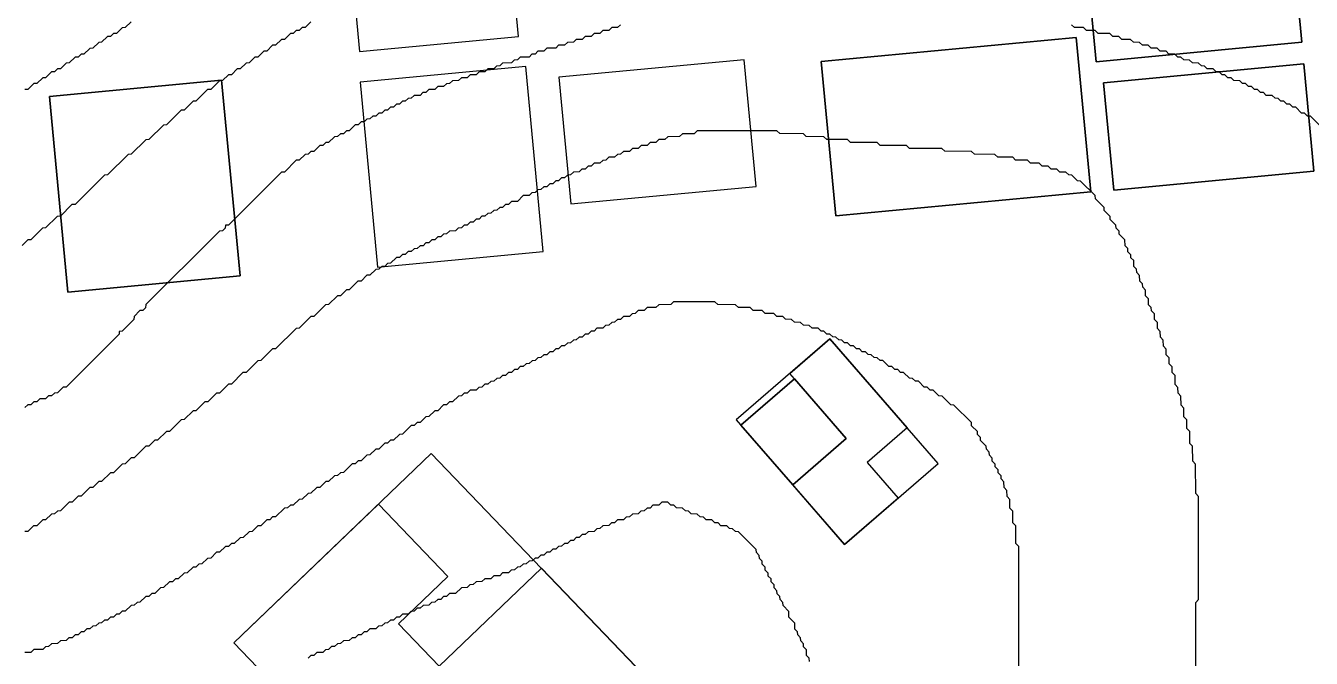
# Model space of a CAD drawing. Header units: millimetres. Extents: x 0 to 1200, y 0 to 1080.
# Drawn here: x 553.9 to 771.9, y 718.3 to 825.6 of the extents above; entities that cross this region are included whole.
import ezdxf

# ---------------------------------------------------------------- set-up
doc = ezdxf.new("R2010")
doc.units = ezdxf.units.MM
for name, color, linetype in [('BLDG_BOX_CAMPUS', 5, 'Continuous'), ('BLDG_BOX_RASTER', 1, 'Continuous'), ('BLDG_FOOTPRINT_CAMPUS', 8, 'Continuous'), ('BLDG_FOOTPRINT_RASTER', 12, 'Continuous'), ('CONTOUR_54', 40, 'Continuous'), ('CONTOUR_55', 40, 'Continuous'), ('CONTOUR_56', 30, 'Continuous'), ('CONTOUR_57', 30, 'Continuous'), ('CONTOUR_58', 22, 'Continuous'), ('CONTOUR_59', 22, 'Continuous')]:
    doc.layers.add(name, color=color, linetype=linetype)

msp = doc.modelspace()

# ---------------------------------------------------------------- linework, layer by layer
at = {"layer": 'BLDG_BOX_CAMPUS'}
for points in [[(708.6, 751.36, 116.24), (690.24, 772.5, 116.01), (674.38, 758.73, 116.81), (692.75, 737.59, 117.15), (708.6, 751.36, 116.24)], [(675.17, 757.82, 116.85), (683.96, 747.7, 117.13), (693.02, 755.57, 116.54), (684.23, 765.69, 116.35), (675.17, 757.82, 116.85)], [(589.14, 720.92, 117.32), (642.58, 665.22, 121.61), (676.06, 697.34, 118.92), (622.63, 753.04, 116.36), (589.14, 720.92, 117.32)]]:
    msp.add_polyline3d(points, close=True, dxfattribs=at)
at = {"layer": 'BLDG_BOX_RASTER'}
for points in [[(607.57, 851.92, 107.57), (610.48, 821.23, 110.81), (637.47, 823.78, 111.6), (634.57, 854.47, 108.34), (607.57, 851.92, 107.57)], [(735.4, 819.48, 112.34), (770.27, 822.78, 110.85), (768.2, 844.75, 108.74), (733.32, 841.45, 110.3), (735.4, 819.48, 112.34)], [(688.79, 819.52, 112.81), (691.26, 793.34, 114.73), (734.5, 797.43, 113.99), (732.02, 823.61, 112.11), (688.79, 819.52, 112.81)], [(646.31, 795.36, 114.31), (677.75, 798.33, 114.54), (675.72, 819.83, 112.8), (644.28, 816.85, 112.46), (646.31, 795.36, 114.31)], [(610.59, 816.02, 111.31), (613.56, 784.63, 113.97), (641.65, 787.28, 114.73), (638.68, 818.68, 112.13), (610.59, 816.02, 111.31)], [(770.62, 819.12, 111.17), (736.67, 815.91, 112.55), (738.39, 797.71, 113.71), (772.34, 800.92, 112.18), (770.62, 819.12, 111.17)], [(561.04, 780.38, 111.06), (590.22, 783.15, 112.72), (587.08, 816.35, 109.99), (557.9, 813.59, 108.31), (561.04, 780.38, 111.06)]]:
    msp.add_polyline3d(points, close=True, dxfattribs=at)
at = {"layer": 'BLDG_FOOTPRINT_CAMPUS'}
for points in [[(683.44, 766.6, 116.33), (690.24, 772.5, 116.01), (703.35, 757.4, 116.23), (696.56, 751.5, 116.58), (701.81, 745.46, 116.58), (692.75, 737.59, 117.15), (683.96, 747.7, 117.13), (693.02, 755.57, 116.54), (684.23, 765.69, 116.35), (683.44, 766.6, 116.33)], [(675.17, 757.82, 116.85), (684.23, 765.69, 116.35), (693.02, 755.57, 116.54), (683.96, 747.7, 117.13), (675.17, 757.82, 116.85)], [(642.58, 665.22, 121.61), (667.12, 688.75, 119.79), (655.35, 701.02, 119.51), (646.98, 692.99, 120.07), (640.05, 700.21, 119.67), (657.37, 716.82, 118.71), (641.32, 733.56, 118.06), (624, 716.94, 118.6), (617.08, 724.16, 118.05), (625.45, 732.19, 117.78), (613.68, 744.46, 116.57), (589.14, 720.92, 117.32), (642.58, 665.22, 121.61)]]:
    msp.add_polyline3d(points, close=True, dxfattribs=at)
at = {"layer": 'BLDG_FOOTPRINT_RASTER'}
for points in [[(607.57, 851.92, 107.57), (610.48, 821.23, 110.81), (637.47, 823.78, 111.6), (634.57, 854.47, 108.34), (607.57, 851.92, 107.57)], [(768.2, 844.75, 108.74), (770.27, 822.78, 110.85), (735.4, 819.48, 112.34), (733.32, 841.45, 110.3), (768.2, 844.75, 108.74)], [(732.02, 823.61, 112.11), (734.5, 797.43, 113.99), (691.26, 793.34, 114.73), (688.79, 819.52, 112.81), (732.02, 823.61, 112.11)], [(644.28, 816.85, 112.46), (646.31, 795.36, 114.31), (677.75, 798.33, 114.54), (675.72, 819.83, 112.8), (644.28, 816.85, 112.46)], [(610.59, 816.02, 111.31), (613.56, 784.63, 113.97), (641.65, 787.28, 114.73), (638.68, 818.68, 112.13), (610.59, 816.02, 111.31)], [(770.62, 819.12, 111.17), (772.34, 800.92, 112.18), (738.39, 797.71, 113.71), (736.67, 815.91, 112.55), (770.62, 819.12, 111.17)], [(561.04, 780.38, 111.06), (557.9, 813.59, 108.31), (587.08, 816.35, 109.99), (590.22, 783.15, 112.72), (561.04, 780.38, 111.06)]]:
    msp.add_polyline3d(points, close=True, dxfattribs=at)
at = {"layer": 'CONTOUR_54'}
msp.add_polyline3d([(571.75, 826.27, 108), (570.75, 825.28, 108), (570.23, 825.25, 108), (569.25, 824.28, 108), (568.75, 824.27, 108), (568.25, 823.78, 108), (567.75, 823.77, 108), (566.75, 822.78, 108), (566.25, 822.77, 108), (565.25, 821.78, 108), (564.73, 821.75, 108), (563.75, 820.78, 108), (563.25, 820.77, 108), (562.75, 820.28, 108), (562.25, 820.27, 108), (561.25, 819.28, 108), (560.73, 819.25, 108), (559.75, 818.28, 108), (559.25, 818.27, 108), (558.75, 817.78, 108), (558.25, 817.77, 108), (557.25, 816.78, 108), (556.75, 816.77, 108), (555.75, 815.78, 108), (555.25, 815.77, 108), (554.25, 814.78, 108), (553.72, 814.75, 108)], dxfattribs=at)
at = {"layer": 'CONTOUR_55'}
msp.add_polyline3d([(602.25, 826.26, 110), (601.25, 825.28, 110), (600.75, 825.27, 110), (600.25, 824.78, 110), (599.75, 824.77, 110), (599.25, 824.27, 110), (598.75, 824.26, 110), (597.75, 823.28, 110), (597.25, 823.27, 110), (596.25, 822.28, 110), (595.75, 822.27, 110), (594.75, 821.28, 110), (594.25, 821.27, 110), (593.25, 820.28, 110), (592.75, 820.27, 110), (591.75, 819.28, 110), (591.25, 819.27, 110), (590.25, 818.28, 110), (589.75, 818.27, 110), (588.75, 817.28, 110), (588.25, 817.27, 110), (587.25, 816.28, 110), (586.75, 816.27, 110), (585.25, 814.78, 110), (584.73, 814.75, 110), (582.75, 812.78, 110), (582.25, 812.77, 110), (580.75, 811.28, 110), (580.23, 811.25, 110), (577.75, 808.78, 110), (577.23, 808.75, 110), (574.75, 806.28, 110), (574.23, 806.25, 110), (571.75, 803.78, 110), (571.23, 803.75, 110), (567.75, 800.28, 110), (567.22, 800.25, 110), (562.25, 795.29, 110), (561.72, 795.25, 110), (559.75, 793.29, 110), (559.22, 793.25, 110), (557.25, 791.29, 110), (556.72, 791.25, 110), (554.75, 789.3, 110), (554.25, 789.28, 110), (553.25, 788.3, 110)], dxfattribs=at)
at = {"layer": 'CONTOUR_56'}
for points in [[(654.75, 825.76, 112), (654.25, 825.28, 112), (653.25, 825.27, 112), (652.75, 824.78, 112), (651.75, 824.77, 112), (651.25, 824.28, 112), (650.25, 824.27, 112), (649.75, 823.78, 112), (648.75, 823.77, 112), (648.25, 823.28, 112), (647.25, 823.27, 112), (646.75, 822.78, 112), (645.75, 822.77, 112), (645.25, 822.28, 112), (644.25, 822.27, 112), (643.75, 821.78, 112), (642.25, 821.77, 112), (641.75, 821.28, 112), (640.75, 821.27, 112), (640.25, 820.78, 112), (639.72, 820.75, 112), (639.25, 820.28, 112), (637.75, 820.27, 112), (637.25, 819.78, 112), (636.72, 819.75, 112), (636.25, 819.28, 112), (634.75, 819.27, 112), (634.25, 818.78, 112), (633.72, 818.75, 112), (633.25, 818.28, 112), (632.25, 818.27, 112), (631.75, 817.78, 112), (630.75, 817.77, 112), (630.25, 817.28, 112), (629.25, 817.27, 112), (628.75, 816.78, 112), (627.75, 816.77, 112), (627.25, 816.28, 112), (626.25, 816.27, 112), (625.75, 815.78, 112), (625.22, 815.75, 112), (624.75, 815.28, 112), (623.75, 815.27, 112), (623.25, 814.78, 112), (622.25, 814.77, 112), (621.75, 814.28, 112), (621.22, 814.25, 112), (620.75, 813.78, 112), (619.75, 813.77, 112), (619.25, 813.28, 112), (618.75, 813.27, 112), (618.25, 812.78, 112), (617.75, 812.77, 112), (617.25, 812.28, 112), (616.75, 812.27, 112), (616.25, 811.78, 112), (615.75, 811.77, 112), (615.25, 811.28, 112), (614.75, 811.27, 112), (614.25, 810.78, 112), (613.75, 810.77, 112), (613.25, 810.28, 112), (612.75, 810.27, 112), (612.25, 809.78, 112), (611.75, 809.77, 112), (611.25, 809.28, 112), (610.75, 809.27, 112), (610.25, 808.78, 112), (609.75, 808.77, 112), (608.75, 807.78, 112), (608.25, 807.77, 112), (607.75, 807.28, 112), (607.25, 807.27, 112), (606.75, 806.78, 112), (606.25, 806.77, 112), (605.25, 805.78, 112), (604.75, 805.77, 112), (604.25, 805.28, 112), (603.75, 805.27, 112), (602.75, 804.28, 112), (602.25, 804.27, 112), (601.75, 803.78, 112), (601.25, 803.77, 112), (600.25, 802.78, 112), (599.75, 802.77, 112), (597.75, 800.78, 112), (597.23, 800.75, 112), (588.25, 791.78, 112), (587.73, 791.75, 112), (587.71, 791.25, 112), (587.25, 790.79, 112), (586.75, 790.77, 112), (586.22, 790.25, 112), (574.25, 778.28, 112), (574.2, 777.75, 112), (573.75, 777.3, 112), (573.25, 777.27, 112), (572.25, 776.28, 112), (572.21, 775.75, 112), (571.21, 774.75, 112), (570.25, 773.79, 112), (569.73, 773.75, 112), (569.71, 773.25, 112), (560.75, 764.31, 112), (560.25, 764.29, 112), (559.25, 763.31, 112), (558.75, 763.29, 112), (558.25, 762.81, 112), (557.75, 762.79, 112), (557.25, 762.31, 112), (556.25, 762.28, 112), (555.75, 761.8, 112), (555.25, 761.78, 112), (554.75, 761.31, 112), (554.25, 761.29, 112), (553.75, 760.81, 112)], [(779.27, 802.75, 112), (771.77, 810.25, 112), (771.25, 810.28, 112), (770.75, 810.77, 112), (770.25, 810.78, 112), (769.25, 811.77, 112), (768.75, 811.78, 112), (768.25, 812.27, 112), (767.75, 812.28, 112), (767.25, 812.77, 112), (766.75, 812.78, 112), (766.28, 813.25, 112), (765.75, 813.28, 112), (765.25, 813.77, 112), (764.25, 813.78, 112), (763.78, 814.25, 112), (763.25, 814.28, 112), (762.75, 814.77, 112), (762.25, 814.78, 112), (761.75, 815.27, 112), (761.25, 815.28, 112), (760.75, 815.77, 112), (760.25, 815.78, 112), (759.75, 816.27, 112), (758.75, 816.28, 112), (758.28, 816.75, 112), (757.75, 816.78, 112), (757.25, 817.27, 112), (756.75, 817.28, 112), (756.25, 817.77, 112), (755.75, 817.78, 112), (755.25, 818.27, 112), (754.25, 818.28, 112), (753.78, 818.75, 112), (753.25, 818.78, 112), (752.75, 819.27, 112), (751.75, 819.28, 112), (751.25, 819.77, 112), (750.25, 819.78, 112), (749.78, 820.25, 112), (749.25, 820.28, 112), (748.75, 820.77, 112), (747.75, 820.78, 112), (747.25, 821.27, 112), (746.25, 821.28, 112), (745.75, 821.77, 112), (744.75, 821.78, 112), (744.25, 822.27, 112), (743.25, 822.28, 112), (742.75, 822.77, 112), (741.75, 822.78, 112), (741.25, 823.26, 112), (739.75, 823.28, 112), (739.25, 823.77, 112), (738.25, 823.78, 112), (737.75, 824.26, 112), (735.75, 824.28, 112), (735.25, 824.77, 112), (733.75, 824.78, 112), (733.25, 825.27, 112), (731.75, 825.28, 112), (731.25, 825.76, 112)]]:
    msp.add_polyline3d(points, dxfattribs=at)
at = {"layer": 'CONTOUR_57'}
msp.add_polyline3d([(752.32, 696.75, 114), (752.29, 727.25, 114), (752.3, 727.75, 114), (752.77, 728.25, 114), (752.77, 745.75, 114), (752.3, 746.25, 114), (752.27, 751.25, 114), (751.8, 751.75, 114), (751.77, 754.25, 114), (751.3, 754.75, 114), (751.27, 756.75, 114), (750.8, 757.25, 114), (750.77, 758.75, 114), (750.3, 759.25, 114), (750.28, 760.75, 114), (749.8, 761.25, 114), (749.78, 762.75, 114), (749.3, 763.25, 114), (749.28, 764.25, 114), (748.8, 764.75, 114), (748.78, 766.25, 114), (748.3, 766.75, 114), (748.28, 767.75, 114), (747.8, 768.25, 114), (747.78, 769.25, 114), (747.3, 769.75, 114), (747.28, 770.75, 114), (746.8, 771.25, 114), (746.78, 772.25, 114), (746.3, 772.75, 114), (746.28, 773.75, 114), (745.8, 774.25, 114), (745.78, 775.25, 114), (745.3, 775.75, 114), (745.28, 776.75, 114), (744.8, 777.25, 114), (744.75, 777.8, 114), (744.3, 778.25, 114), (744.28, 779.25, 114), (743.8, 779.75, 114), (743.78, 780.75, 114), (743.3, 781.25, 114), (743.25, 781.8, 114), (742.8, 782.25, 114), (742.78, 783.25, 114), (742.3, 783.75, 114), (742.25, 784.3, 114), (741.8, 784.75, 114), (741.77, 785.75, 114), (741.29, 786.25, 114), (741.28, 786.75, 114), (740.79, 787.25, 114), (740.75, 787.8, 114), (740.3, 788.25, 114), (740.27, 789.25, 114), (739.29, 790.25, 114), (739.28, 790.75, 114), (738.79, 791.25, 114), (738.77, 791.75, 114), (737.79, 792.75, 114), (737.77, 793.25, 114), (736.79, 794.25, 114), (736.75, 794.78, 114), (735.29, 796.25, 114), (735.25, 796.78, 114), (732.77, 799.25, 114), (732.25, 799.28, 114), (731.27, 800.25, 114), (730.75, 800.28, 114), (730.25, 800.77, 114), (729.25, 800.78, 114), (728.75, 801.27, 114), (727.75, 801.28, 114), (727.25, 801.77, 114), (726.25, 801.78, 114), (725.75, 802.27, 114), (724.25, 802.28, 114), (723.75, 802.77, 114), (721.75, 802.79, 114), (721.25, 803.27, 114), (718.75, 803.29, 114), (718.25, 803.77, 114), (714.75, 803.79, 114), (714.25, 804.27, 114), (709.75, 804.29, 114), (709.25, 804.77, 114), (703.75, 804.79, 114), (703.25, 805.27, 114), (698.75, 805.29, 114), (698.25, 805.77, 114), (693.75, 805.79, 114), (693.25, 806.27, 114), (689.75, 806.29, 114), (689.25, 806.77, 114), (686.25, 806.79, 114), (685.75, 807.27, 114), (681.75, 807.29, 114), (681.25, 807.77, 114), (667.75, 807.76, 114), (667.25, 807.28, 114), (665.25, 807.27, 114), (664.75, 806.78, 114), (662.75, 806.76, 114), (662.25, 806.28, 114), (661.25, 806.27, 114), (660.75, 805.78, 114), (659.75, 805.77, 114), (659.25, 805.28, 114), (658.25, 805.27, 114), (657.75, 804.78, 114), (656.75, 804.77, 114), (656.25, 804.28, 114), (655.25, 804.27, 114), (654.75, 803.78, 114), (654.22, 803.75, 114), (653.75, 803.28, 114), (652.75, 803.27, 114), (652.25, 802.78, 114), (651.72, 802.75, 114), (651.25, 802.28, 114), (650.25, 802.27, 114), (649.75, 801.78, 114), (649.25, 801.77, 114), (648.75, 801.28, 114), (648.21, 801.25, 114), (647.75, 800.79, 114), (646.75, 800.77, 114), (646.25, 800.28, 114), (645.75, 800.27, 114), (645.25, 799.78, 114), (644.75, 799.77, 114), (644.25, 799.28, 114), (643.75, 799.27, 114), (643.25, 798.78, 114), (642.75, 798.77, 114), (642.25, 798.28, 114), (641.75, 798.27, 114), (641.25, 797.79, 114), (640.75, 797.77, 114), (640.25, 797.29, 114), (639.71, 797.25, 114), (639.25, 796.79, 114), (638.25, 796.77, 114), (637.25, 795.79, 114), (636.25, 795.77, 114), (635.75, 795.28, 114), (635.25, 795.27, 114), (634.75, 794.78, 114), (634.25, 794.77, 114), (633.75, 794.29, 114), (633.25, 794.27, 114), (632.75, 793.79, 114), (632.25, 793.77, 114), (631.75, 793.29, 114), (631.25, 793.27, 114), (630.75, 792.79, 114), (630.25, 792.77, 114), (629.75, 792.29, 114), (629.25, 792.27, 114), (628.75, 791.79, 114), (628.25, 791.77, 114), (627.75, 791.29, 114), (627.21, 791.25, 114), (626.75, 790.79, 114), (625.75, 790.77, 114), (625.25, 790.28, 114), (624.72, 790.25, 114), (624.25, 789.78, 114), (623.75, 789.77, 114), (623.25, 789.28, 114), (622.75, 789.27, 114), (622.25, 788.78, 114), (621.75, 788.77, 114), (621.25, 788.28, 114), (620.75, 788.27, 114), (620.25, 787.78, 114), (619.75, 787.77, 114), (619.25, 787.28, 114), (618.75, 787.27, 114), (618.25, 786.78, 114), (617.75, 786.77, 114), (617.25, 786.28, 114), (616.75, 786.27, 114), (615.75, 785.29, 114), (615.25, 785.27, 114), (614.75, 784.78, 114), (614.25, 784.77, 114), (613.75, 784.28, 114), (613.25, 784.27, 114), (612.25, 783.28, 114), (611.75, 783.27, 114), (610.75, 782.28, 114), (610.22, 782.25, 114), (608.75, 780.79, 114), (608.25, 780.77, 114), (607.25, 779.78, 114), (606.75, 779.77, 114), (605.25, 778.29, 114), (604.72, 778.25, 114), (602.75, 776.29, 114), (602.22, 776.25, 114), (600.25, 774.29, 114), (599.72, 774.25, 114), (596.25, 770.79, 114), (595.75, 770.77, 114), (593.75, 768.79, 114), (593.22, 768.75, 114), (591.25, 766.79, 114), (590.72, 766.75, 114), (588.75, 764.78, 114), (588.25, 764.77, 114), (586.75, 763.28, 114), (586.25, 763.27, 114), (584.75, 761.78, 114), (584.25, 761.77, 114), (582.75, 760.28, 114), (582.25, 760.27, 114), (580.75, 758.78, 114), (580.25, 758.77, 114), (578.25, 756.78, 114), (577.75, 756.77, 114), (576.25, 755.28, 114), (575.75, 755.27, 114), (574.75, 754.28, 114), (574.23, 754.25, 114), (572.25, 752.28, 114), (571.75, 752.27, 114), (570.75, 751.28, 114), (570.23, 751.25, 114), (568.75, 749.78, 114), (568.23, 749.75, 114), (566.75, 748.28, 114), (566.25, 748.27, 114), (565.25, 747.28, 114), (564.75, 747.27, 114), (563.25, 745.78, 114), (562.75, 745.77, 114), (561.75, 744.78, 114), (561.25, 744.77, 114), (559.75, 743.29, 114), (559.25, 743.27, 114), (558.75, 742.79, 114), (558.25, 742.77, 114), (557.25, 741.79, 114), (556.75, 741.77, 114), (555.75, 740.79, 114), (555.21, 740.75, 114), (554.25, 739.8, 114), (553.75, 739.78, 114)], dxfattribs=at)
at = {"layer": 'CONTOUR_58'}
msp.add_polyline3d([(722.29, 705.25, 116), (722.27, 737.25, 116), (721.8, 737.75, 116), (721.77, 740.75, 116), (721.29, 741.25, 116), (721.27, 743.25, 116), (720.79, 743.75, 116), (720.77, 745.25, 116), (720.29, 745.75, 116), (720.27, 746.75, 116), (719.79, 747.25, 116), (719.77, 748.25, 116), (719.29, 748.75, 116), (719.27, 749.25, 116), (718.79, 749.75, 116), (718.78, 750.25, 116), (718.29, 750.75, 116), (718.28, 751.25, 116), (717.79, 751.75, 116), (717.78, 752.25, 116), (717.29, 752.75, 116), (717.28, 753.25, 116), (716.79, 753.75, 116), (716.77, 754.25, 116), (715.8, 755.25, 116), (715.78, 755.75, 116), (715.29, 756.25, 116), (715.27, 756.75, 116), (714.29, 757.75, 116), (714.25, 758.28, 116), (711.28, 761.25, 116), (710.75, 761.3, 116), (709.29, 762.75, 116), (708.75, 762.8, 116), (707.75, 763.78, 116), (707.25, 763.8, 116), (706.75, 764.28, 116), (706.25, 764.3, 116), (705.25, 765.28, 116), (704.75, 765.3, 116), (704.25, 765.78, 116), (703.75, 765.8, 116), (702.75, 766.78, 116), (702.25, 766.8, 116), (701.75, 767.28, 116), (701.25, 767.3, 116), (700.75, 767.78, 116), (700.25, 767.8, 116), (699.25, 768.78, 116), (698.75, 768.8, 116), (698.25, 769.28, 116), (697.75, 769.3, 116), (697.25, 769.78, 116), (696.75, 769.8, 116), (696.3, 770.25, 116), (695.75, 770.3, 116), (695.25, 770.78, 116), (694.75, 770.8, 116), (694.25, 771.28, 116), (693.75, 771.3, 116), (693.25, 771.78, 116), (692.75, 771.8, 116), (692.25, 772.28, 116), (691.75, 772.3, 116), (691.25, 772.78, 116), (690.75, 772.8, 116), (690.25, 773.28, 116), (689.75, 773.29, 116), (689.25, 773.78, 116), (688.75, 773.79, 116), (688.25, 774.27, 116), (687.25, 774.3, 116), (686.75, 774.77, 116), (685.75, 774.8, 116), (685.25, 775.27, 116), (684.25, 775.3, 116), (683.75, 775.77, 116), (682.75, 775.8, 116), (682.25, 776.27, 116), (681.25, 776.29, 116), (680.75, 776.77, 116), (679.25, 776.79, 116), (678.75, 777.27, 116), (677.25, 777.29, 116), (676.75, 777.77, 116), (674.75, 777.79, 116), (674.25, 778.27, 116), (671.25, 778.29, 116), (670.75, 778.77, 116), (663.75, 778.77, 116), (663.25, 778.29, 116), (661.25, 778.27, 116), (660.75, 777.79, 116), (659.25, 777.77, 116), (658.75, 777.29, 116), (657.75, 777.27, 116), (657.25, 776.78, 116), (656.71, 776.75, 116), (656.25, 776.29, 116), (655.25, 776.27, 116), (654.75, 775.78, 116), (654.25, 775.77, 116), (653.75, 775.29, 116), (653.25, 775.27, 116), (652.75, 774.79, 116), (652.21, 774.75, 116), (651.75, 774.29, 116), (650.75, 774.27, 116), (650.25, 773.79, 116), (649.75, 773.77, 116), (649.25, 773.29, 116), (648.75, 773.27, 116), (648.25, 772.79, 116), (647.75, 772.77, 116), (647.25, 772.29, 116), (646.75, 772.27, 116), (646.25, 771.79, 116), (645.75, 771.77, 116), (645.25, 771.29, 116), (644.75, 771.27, 116), (644.25, 770.79, 116), (643.75, 770.77, 116), (643.25, 770.29, 116), (642.75, 770.27, 116), (642.25, 769.79, 116), (641.75, 769.77, 116), (641.25, 769.29, 116), (640.75, 769.27, 116), (640.25, 768.79, 116), (639.75, 768.77, 116), (639.25, 768.29, 116), (638.75, 768.27, 116), (638.25, 767.79, 116), (637.75, 767.77, 116), (637.25, 767.29, 116), (636.75, 767.27, 116), (636.25, 766.79, 116), (635.75, 766.77, 116), (635.25, 766.29, 116), (634.75, 766.27, 116), (634.25, 765.79, 116), (633.75, 765.77, 116), (633.25, 765.29, 116), (632.75, 765.27, 116), (632.25, 764.79, 116), (631.75, 764.77, 116), (631.25, 764.29, 116), (630.71, 764.25, 116), (630.25, 763.79, 116), (629.25, 763.77, 116), (628.75, 763.29, 116), (628.21, 763.25, 116), (627.75, 762.79, 116), (627.25, 762.77, 116), (626.25, 761.79, 116), (625.75, 761.77, 116), (625.25, 761.29, 116), (624.75, 761.27, 116), (623.75, 760.29, 116), (623.25, 760.27, 116), (622.25, 759.29, 116), (621.75, 759.27, 116), (620.75, 758.29, 116), (620.25, 758.27, 116), (619.75, 757.79, 116), (619.25, 757.77, 116), (617.75, 756.29, 116), (617.25, 756.27, 116), (616.25, 755.29, 116), (615.75, 755.28, 116), (615.25, 754.79, 116), (614.75, 754.77, 116), (613.75, 753.79, 116), (613.25, 753.77, 116), (612.25, 752.79, 116), (611.72, 752.75, 116), (610.75, 751.79, 116), (610.25, 751.77, 116), (609.75, 751.29, 116), (609.25, 751.27, 116), (607.75, 749.79, 116), (607.25, 749.77, 116), (606.75, 749.29, 116), (606.25, 749.27, 116), (605.25, 748.29, 116), (604.75, 748.27, 116), (603.75, 747.29, 116), (603.25, 747.27, 116), (602.25, 746.29, 116), (601.75, 746.27, 116), (600.75, 745.29, 116), (600.22, 745.25, 116), (599.25, 744.29, 116), (598.75, 744.27, 116), (598.25, 743.79, 116), (597.75, 743.77, 116), (596.25, 742.29, 116), (595.75, 742.27, 116), (595.25, 741.79, 116), (594.75, 741.77, 116), (593.75, 740.79, 116), (593.25, 740.77, 116), (592.25, 739.79, 116), (591.75, 739.77, 116), (590.75, 738.79, 116), (590.22, 738.75, 116), (589.25, 737.79, 116), (588.75, 737.77, 116), (588.25, 737.28, 116), (587.75, 737.27, 116), (586.75, 736.29, 116), (586.25, 736.27, 116), (585.25, 735.29, 116), (584.72, 735.25, 116), (583.75, 734.29, 116), (583.25, 734.27, 116), (582.75, 733.78, 116), (582.25, 733.77, 116), (581.25, 732.79, 116), (580.72, 732.75, 116), (579.75, 731.79, 116), (579.25, 731.77, 116), (578.75, 731.28, 116), (578.25, 731.27, 116), (577.25, 730.29, 116), (576.72, 730.25, 116), (575.75, 729.29, 116), (575.25, 729.27, 116), (574.75, 728.78, 116), (574.25, 728.77, 116), (573.25, 727.79, 116), (572.75, 727.77, 116), (572.25, 727.28, 116), (571.75, 727.27, 116), (570.75, 726.29, 116), (570.25, 726.27, 116), (569.75, 725.79, 116), (569.25, 725.77, 116), (568.75, 725.29, 116), (568.25, 725.27, 116), (567.75, 724.79, 116), (567.25, 724.77, 116), (566.75, 724.29, 116), (566.25, 724.27, 116), (565.75, 723.79, 116), (565.25, 723.77, 116), (564.75, 723.29, 116), (564.25, 723.27, 116), (563.75, 722.79, 116), (563.25, 722.77, 116), (562.75, 722.29, 116), (562.25, 722.27, 116), (561.75, 721.79, 116), (561.21, 721.75, 116), (560.75, 721.29, 116), (559.75, 721.27, 116), (559.25, 720.79, 116), (558.25, 720.77, 116), (557.75, 720.29, 116), (557.21, 720.25, 116), (556.75, 719.79, 116), (555.25, 719.77, 116), (554.75, 719.29, 116), (553.75, 719.27, 116)], dxfattribs=at)
at = {"layer": 'CONTOUR_59'}
msp.add_polyline3d([(686.8, 717.75, 118), (686.75, 718.3, 118), (686.3, 718.75, 118), (686.28, 719.75, 118), (685.8, 720.25, 118), (685.78, 720.75, 118), (685.3, 721.25, 118), (685.28, 721.75, 118), (684.8, 722.25, 118), (684.75, 722.8, 118), (684.3, 723.25, 118), (684.28, 724.25, 118), (683.31, 725.25, 118), (683.28, 726.25, 118), (682.3, 727.25, 118), (682.28, 727.75, 118), (681.8, 728.25, 118), (681.78, 728.75, 118), (681.3, 729.25, 118), (681.28, 729.75, 118), (680.8, 730.25, 118), (680.78, 730.75, 118), (680.3, 731.25, 118), (680.28, 731.75, 118), (679.8, 732.25, 118), (679.78, 732.75, 118), (679.3, 733.25, 118), (679.28, 733.75, 118), (678.79, 734.25, 118), (678.78, 734.75, 118), (678.29, 735.25, 118), (678.28, 735.75, 118), (677.79, 736.25, 118), (677.77, 736.75, 118), (674.78, 739.75, 118), (674.25, 739.78, 118), (673.75, 740.27, 118), (673.25, 740.29, 118), (672.75, 740.77, 118), (671.75, 740.79, 118), (671.29, 741.25, 118), (670.75, 741.29, 118), (670.25, 741.77, 118), (669.25, 741.79, 118), (668.79, 742.25, 118), (668.25, 742.29, 118), (667.75, 742.77, 118), (666.75, 742.79, 118), (666.29, 743.25, 118), (665.75, 743.29, 118), (665.25, 743.77, 118), (664.25, 743.79, 118), (663.79, 744.25, 118), (663.25, 744.28, 118), (662.75, 744.76, 118), (661.75, 744.76, 118), (661.25, 744.28, 118), (660.25, 744.27, 118), (659.75, 743.78, 118), (659.25, 743.77, 118), (658.75, 743.29, 118), (658.21, 743.25, 118), (657.75, 742.79, 118), (656.75, 742.77, 118), (656.25, 742.29, 118), (655.7, 742.25, 118), (655.25, 741.8, 118), (654.25, 741.77, 118), (653.75, 741.29, 118), (653.2, 741.25, 118), (652.75, 740.8, 118), (651.75, 740.77, 118), (651.25, 740.29, 118), (650.7, 740.25, 118), (650.25, 739.8, 118), (649.25, 739.77, 118), (648.75, 739.29, 118), (648.25, 739.28, 118), (647.75, 738.79, 118), (647.25, 738.78, 118), (646.75, 738.29, 118), (646.25, 738.28, 118), (645.75, 737.79, 118), (645.25, 737.78, 118), (644.75, 737.3, 118), (644.25, 737.28, 118), (643.75, 736.8, 118), (643.25, 736.78, 118), (642.75, 736.3, 118), (642.25, 736.28, 118), (641.75, 735.8, 118), (641.25, 735.78, 118), (640.75, 735.3, 118), (640.25, 735.28, 118), (639.75, 734.8, 118), (639.25, 734.78, 118), (638.75, 734.3, 118), (638.25, 734.28, 118), (637.75, 733.8, 118), (637.25, 733.78, 118), (636.75, 733.3, 118), (636.2, 733.25, 118), (635.75, 732.8, 118), (634.75, 732.78, 118), (634.25, 732.3, 118), (633.25, 732.28, 118), (632.75, 731.8, 118), (631.75, 731.77, 118), (631.25, 731.3, 118), (630.25, 731.27, 118), (629.75, 730.79, 118), (629.2, 730.75, 118), (628.75, 730.3, 118), (627.75, 730.27, 118), (626.75, 729.3, 118), (625.75, 729.27, 118), (625.25, 728.79, 118), (624.75, 728.78, 118), (624.25, 728.29, 118), (623.75, 728.28, 118), (623.25, 727.79, 118), (622.7, 727.75, 118), (622.25, 727.3, 118), (621.25, 727.27, 118), (620.75, 726.79, 118), (620.25, 726.78, 118), (619.75, 726.29, 118), (619.2, 726.25, 118), (618.75, 725.8, 118), (617.75, 725.77, 118), (617.25, 725.29, 118), (616.75, 725.27, 118), (616.25, 724.79, 118), (615.75, 724.78, 118), (615.25, 724.29, 118), (614.75, 724.28, 118), (614.25, 723.79, 118), (613.71, 723.75, 118), (613.25, 723.29, 118), (612.25, 723.27, 118), (611.75, 722.79, 118), (611.25, 722.77, 118), (610.75, 722.29, 118), (610.25, 722.27, 118), (609.75, 721.79, 118), (609.21, 721.75, 118), (608.75, 721.29, 118), (607.75, 721.27, 118), (607.25, 720.79, 118), (606.75, 720.77, 118), (606.25, 720.29, 118), (605.75, 720.27, 118), (605.25, 719.79, 118), (604.71, 719.75, 118), (604.25, 719.29, 118), (603.25, 719.27, 118), (602.75, 718.79, 118), (602.21, 718.75, 118), (601.75, 718.29, 118)], dxfattribs=at)

doc.saveas('drawing.dxf')
